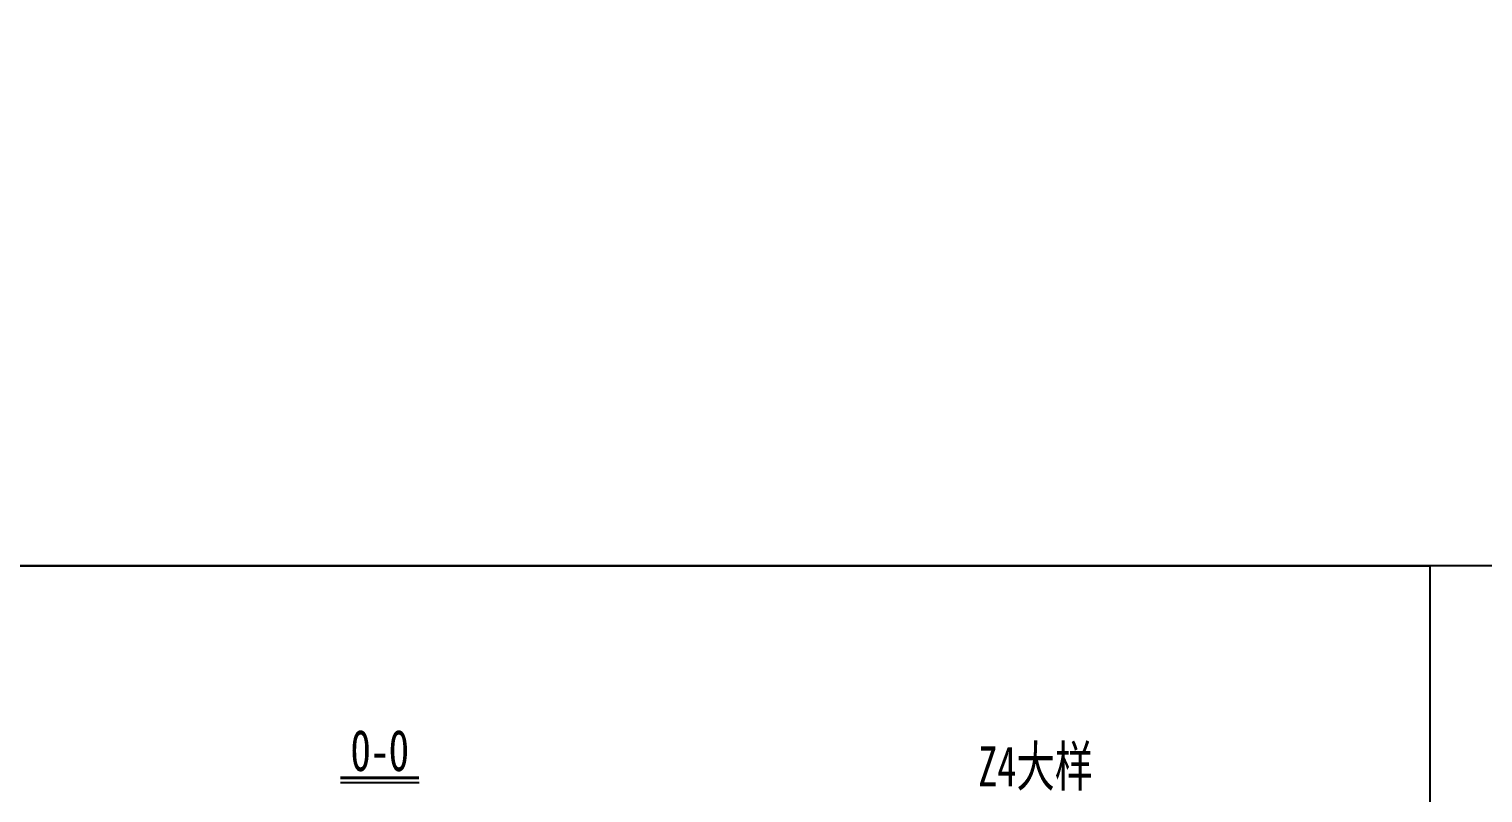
# Model space of a CAD drawing. Header units: millimetres. Extents: x -89049 to 410567, y -307459 to -100425.
# Drawn here: x 131583 to 137621, y -154193 to -151024 of the extents above; entities that cross this region are included whole.
import ezdxf
from ezdxf.enums import TextEntityAlignment as Align

# ---------------------------------------------------------------- set-up
doc = ezdxf.new("R2010")
doc.units = ezdxf.units.MM
doc.layers.get('Defpoints').update_dxf_attribs({"color": 8})
doc.layers.add('标注线及字体', color=2, linetype='Continuous', lineweight=15)
doc.styles.add('111', font='', dxfattribs={"width": 0.7})
doc.styles.get('111').set_extended_font_data('仿宋_GB2312')

msp = doc.modelspace()

# ---------------------------------------------------------------- linework, layer by layer
at = {"color": 4}
msp.add_line((132876.2, -154150.8), (133203, -154150.8), dxfattribs=at)
at = {"color": 6, "const_width": 12}
msp.add_lwpolyline([(132876.2, -154130.8), (133203, -154130.8)], dxfattribs=at)
at = {"layer": 'Defpoints'}
for points in [[(124566.6, -138634.1), (146566.6, -138634.1), (146566.6, -153251.3), (124566.6, -153251.3)], [(124566.6, -153251.3), (137399.9, -153251.3), (137399.9, -161773.4), (124566.6, -161773.4)]]:
    msp.add_lwpolyline(points, close=True, dxfattribs=at)

# ---------------------------------------------------------------- texts
at = {"layer": '标注线及字体', "style": '111', "width": 0.7}
for s, p in [('O-O', (133039.6, -154019.5)), ('Z4大样', (135763.4, -154079.6))]:
    msp.add_text(s, height=166.67, dxfattribs=at).set_placement(p, align=Align.MIDDLE)

doc.saveas('drawing.dxf')
